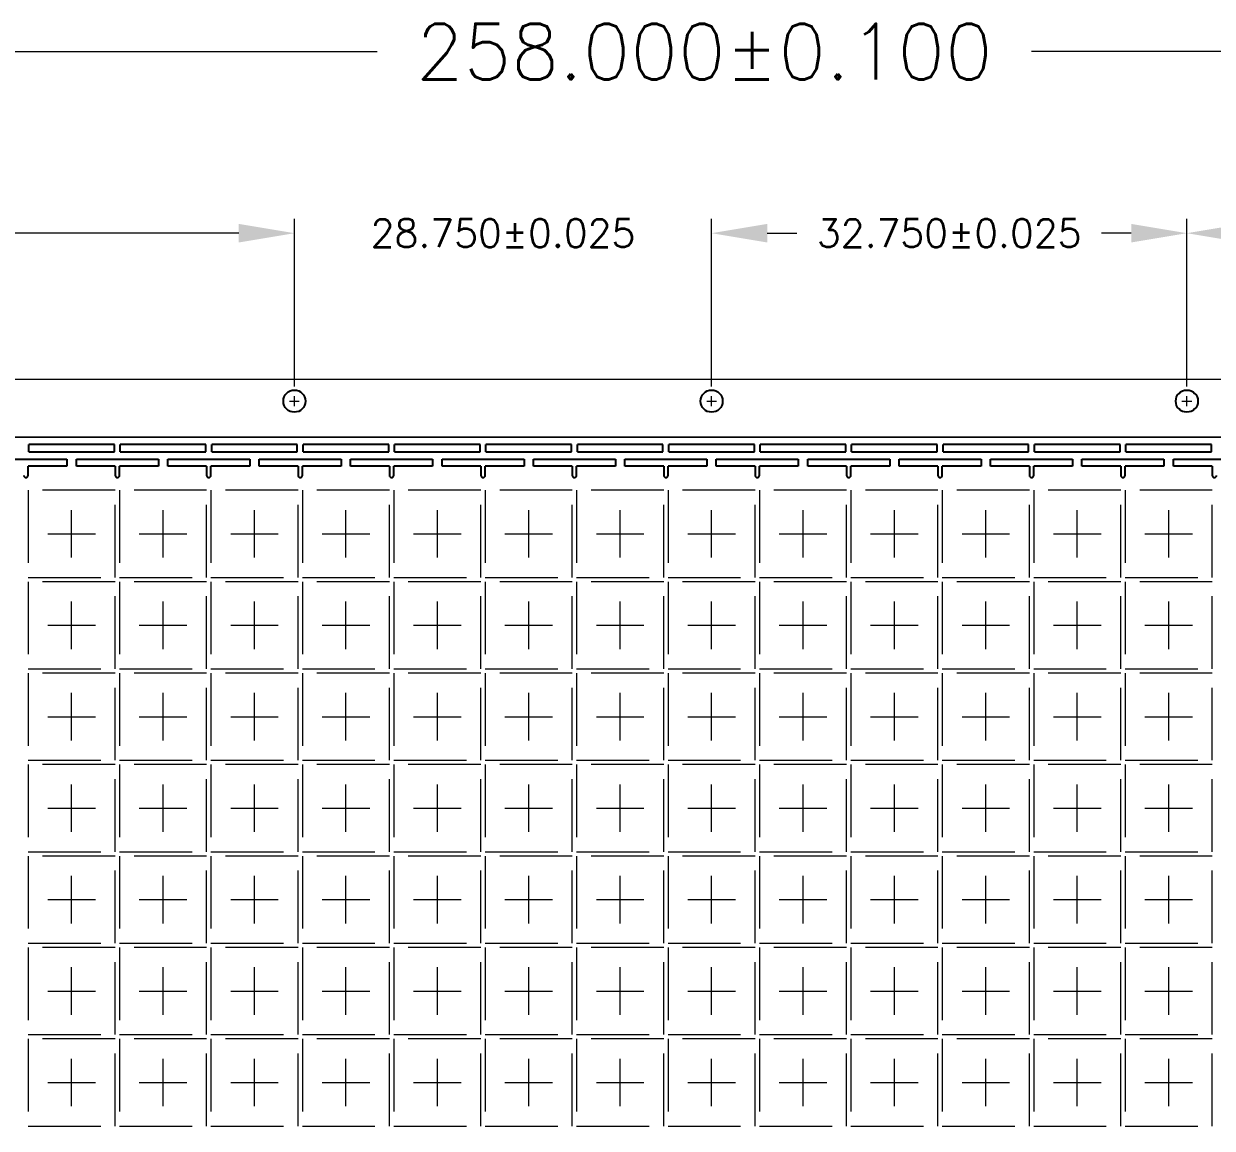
# Model space of a CAD drawing. Header units: millimetres. Extents: x 586 to 984, y 385 to 645.
# Drawn here: x 659.96 to 684.53, y 473.09 to 495.91 of the extents above; entities that cross this region are included whole.
import ezdxf

# ---------------------------------------------------------------- set-up
doc = ezdxf.new("R2010")
doc.units = ezdxf.units.MM
doc.linetypes.add('CENTER', pattern=[2, 1.25, -0.25, 0.25, -0.25])
doc.layers.add('1', color=7, linetype='Continuous')
doc.layers.add('DIM', color=4, linetype='Continuous', lineweight=18)
doc.styles.add('SIMPLEX', font='SIMPLEX')

msp = doc.modelspace()

# ---------------------------------------------------------------- linework, layer by layer
at = {"layer": '1'}
for p, q in [((661.8324, 487.2184, -0.0958), (660.0624, 487.2184, -0.0958)), ((660.0624, 487.0684, -0.0958), (660.0624, 487.2184, -0.0958)), ((660.0624, 487.0684, -0.0958), (661.8324, 487.0684, -0.0958)), ((661.8324, 487.0684, -0.0958), (661.8324, 487.2184, -0.0958)), ((663.7224, 487.2184, -0.0958), (661.9524, 487.2184, -0.0958)), ((661.9524, 487.0684, -0.0958), (661.9524, 487.2184, -0.0958)), ((661.9524, 487.0684, -0.0958), (663.7224, 487.0684, -0.0958)), ((663.7224, 487.0684, -0.0958), (663.7224, 487.2184, -0.0958)), ((665.6124, 487.2184, -0.0958), (663.8424, 487.2184, -0.0958)), ((663.8424, 487.0684, -0.0958), (663.8424, 487.2184, -0.0958)), ((663.8424, 487.0684, -0.0958), (665.6124, 487.0684, -0.0958)), ((665.6124, 487.0684, -0.0958), (665.6124, 487.2184, -0.0958)), ((667.5024, 487.2184, -0.0958), (665.7324, 487.2184, -0.0958)), ((665.7324, 487.0684, -0.0958), (665.7324, 487.2184, -0.0958)), ((665.7324, 487.0684, -0.0958), (667.5024, 487.0684, -0.0958)), ((667.5024, 487.0684, -0.0958), (667.5024, 487.2184, -0.0958)), ((669.3924, 487.2184, -0.0958), (667.6224, 487.2184, -0.0958)), ((667.6224, 487.0684, -0.0958), (667.6224, 487.2184, -0.0958)), ((667.6224, 487.0684, -0.0958), (669.3924, 487.0684, -0.0958)), ((669.3924, 487.0684, -0.0958), (669.3924, 487.2184, -0.0958)), ((671.2824, 487.2184, -0.0958), (669.5124, 487.2184, -0.0958)), ((669.5124, 487.0684, -0.0958), (669.5124, 487.2184, -0.0958)), ((669.5124, 487.0684, -0.0958), (671.2824, 487.0684, -0.0958)), ((671.2824, 487.0684, -0.0958), (671.2824, 487.2184, -0.0958)), ((673.1724, 487.2184, -0.0958), (671.4024, 487.2184, -0.0958)), ((671.4024, 487.0684, -0.0958), (671.4024, 487.2184, -0.0958)), ((671.4024, 487.0684, -0.0958), (673.1724, 487.0684, -0.0958)), ((673.1724, 487.0684, -0.0958), (673.1724, 487.2184, -0.0958)), ((675.0624, 487.2184, -0.0958), (673.2924, 487.2184, -0.0958)), ((673.2924, 487.0684, -0.0958), (673.2924, 487.2184, -0.0958)), ((673.2924, 487.0684, -0.0958), (675.0624, 487.0684, -0.0958)), ((675.0624, 487.0684, -0.0958), (675.0624, 487.2184, -0.0958)), ((676.9524, 487.2184, -0.0958), (675.1824, 487.2184, -0.0958)), ((675.1824, 487.0684, -0.0958), (675.1824, 487.2184, -0.0958)), ((675.1824, 487.0684, -0.0958), (676.9524, 487.0684, -0.0958)), ((676.9524, 487.0684, -0.0958), (676.9524, 487.2184, -0.0958)), ((678.8424, 487.2184, -0.0958), (677.0724, 487.2184, -0.0958)), ((677.0724, 487.0684, -0.0958), (677.0724, 487.2184, -0.0958)), ((677.0724, 487.0684, -0.0958), (678.8424, 487.0684, -0.0958)), ((678.8424, 487.0684, -0.0958), (678.8424, 487.2184, -0.0958)), ((680.7324, 487.2184, -0.0958), (678.9624, 487.2184, -0.0958)), ((678.9624, 487.0684, -0.0958), (678.9624, 487.2184, -0.0958)), ((678.9624, 487.0684, -0.0958), (680.7324, 487.0684, -0.0958)), ((680.7324, 487.0684, -0.0958), (680.7324, 487.2184, -0.0958)), ((682.6224, 487.2184, -0.0958), (680.8524, 487.2184, -0.0958)), ((680.8524, 487.0684, -0.0958), (680.8524, 487.2184, -0.0958)), ((680.8524, 487.0684, -0.0958), (682.6224, 487.0684, -0.0958)), ((682.6224, 487.0684, -0.0958), (682.6224, 487.2184, -0.0958)), ((684.5124, 487.2184, -0.0958), (682.7424, 487.2184, -0.0958)), ((682.7424, 487.0684, -0.0958), (682.7424, 487.2184, -0.0958)), ((682.7424, 487.0684, -0.0958), (684.5124, 487.0684, -0.0958)), ((684.5124, 487.0684, -0.0958), (684.5124, 487.2184, -0.0958))]:
    msp.add_line(p, q, dxfattribs=at)
at = {"layer": '1', "ltscale": 10}
for p, q in [((659.1549, 486.9184, -0.0958), (660.8499, 486.9184, -0.0958)), ((660.8499, 486.7684, -0.0958), (660.0474, 486.7684, -0.0958)), ((660.0474, 486.5794, -0.0958), (660.0474, 486.7684, -0.0958)), ((660.8499, 486.9184, -0.0958), (660.8499, 486.7684, -0.0958)), ((661.0449, 486.7684, -0.0958), (661.0449, 486.9184, -0.0958)), ((661.0449, 486.9184, -0.0958), (662.7399, 486.9184, -0.0958)), ((661.8474, 486.7684, -0.0958), (661.0449, 486.7684, -0.0958)), ((661.8474, 486.7684, -0.0958), (661.8474, 486.5794, -0.0958)), ((662.7399, 486.7684, -0.0958), (661.9374, 486.7684, -0.0958)), ((661.9374, 486.5794, -0.0958), (661.9374, 486.7684, -0.0958)), ((662.7399, 486.9184, -0.0958), (662.7399, 486.7684, -0.0958)), ((662.9349, 486.7684, -0.0958), (662.9349, 486.9184, -0.0958)), ((662.9349, 486.9184, -0.0958), (664.6299, 486.9184, -0.0958)), ((663.7374, 486.7684, -0.0958), (662.9349, 486.7684, -0.0958)), ((663.7374, 486.7684, -0.0958), (663.7374, 486.5794, -0.0958)), ((664.6299, 486.7684, -0.0958), (663.8274, 486.7684, -0.0958)), ((663.8274, 486.5794, -0.0958), (663.8274, 486.7684, -0.0958)), ((664.6299, 486.9184, -0.0958), (664.6299, 486.7684, -0.0958)), ((664.8249, 486.7684, -0.0958), (664.8249, 486.9184, -0.0958)), ((664.8249, 486.9184, -0.0958), (666.5199, 486.9184, -0.0958)), ((665.6274, 486.7684, -0.0958), (664.8249, 486.7684, -0.0958)), ((665.6274, 486.7684, -0.0958), (665.6274, 486.5794, -0.0958)), ((666.5199, 486.7684, -0.0958), (665.7174, 486.7684, -0.0958)), ((665.7174, 486.5794, -0.0958), (665.7174, 486.7684, -0.0958)), ((666.5199, 486.9184, -0.0958), (666.5199, 486.7684, -0.0958)), ((666.7149, 486.7684, -0.0958), (666.7149, 486.9184, -0.0958)), ((666.7149, 486.9184, -0.0958), (668.4099, 486.9184, -0.0958)), ((667.5174, 486.7684, -0.0958), (666.7149, 486.7684, -0.0958)), ((667.5174, 486.7684, -0.0958), (667.5174, 486.5794, -0.0958)), ((668.4099, 486.7684, -0.0958), (667.6074, 486.7684, -0.0958)), ((667.6074, 486.5794, -0.0958), (667.6074, 486.7684, -0.0958)), ((668.4099, 486.9184, -0.0958), (668.4099, 486.7684, -0.0958)), ((668.6049, 486.7684, -0.0958), (668.6049, 486.9184, -0.0958)), ((668.6049, 486.9184, -0.0958), (670.2999, 486.9184, -0.0958)), ((669.4074, 486.7684, -0.0958), (668.6049, 486.7684, -0.0958)), ((669.4074, 486.7684, -0.0958), (669.4074, 486.5794, -0.0958)), ((670.2999, 486.7684, -0.0958), (669.4974, 486.7684, -0.0958)), ((669.4974, 486.5794, -0.0958), (669.4974, 486.7684, -0.0958)), ((670.2999, 486.9184, -0.0958), (670.2999, 486.7684, -0.0958)), ((670.4949, 486.7684, -0.0958), (670.4949, 486.9184, -0.0958)), ((670.4949, 486.9184, -0.0958), (672.1899, 486.9184, -0.0958)), ((671.2974, 486.7684, -0.0958), (670.4949, 486.7684, -0.0958)), ((671.2974, 486.7684, -0.0958), (671.2974, 486.5794, -0.0958)), ((672.1899, 486.7684, -0.0958), (671.3874, 486.7684, -0.0958)), ((671.3874, 486.5794, -0.0958), (671.3874, 486.7684, -0.0958)), ((672.1899, 486.9184, -0.0958), (672.1899, 486.7684, -0.0958)), ((672.3849, 486.7684, -0.0958), (672.3849, 486.9184, -0.0958)), ((672.3849, 486.9184, -0.0958), (674.0799, 486.9184, -0.0958)), ((673.1874, 486.7684, -0.0958), (672.3849, 486.7684, -0.0958)), ((673.1874, 486.7684, -0.0958), (673.1874, 486.5794, -0.0958)), ((674.0799, 486.7684, -0.0958), (673.2774, 486.7684, -0.0958)), ((673.2774, 486.5794, -0.0958), (673.2774, 486.7684, -0.0958)), ((674.0799, 486.9184, -0.0958), (674.0799, 486.7684, -0.0958)), ((674.2749, 486.7684, -0.0958), (674.2749, 486.9184, -0.0958)), ((674.2749, 486.9184, -0.0958), (675.9699, 486.9184, -0.0958)), ((675.0774, 486.7684, -0.0958), (674.2749, 486.7684, -0.0958)), ((675.0774, 486.7684, -0.0958), (675.0774, 486.5794, -0.0958)), ((675.9699, 486.7684, -0.0958), (675.1674, 486.7684, -0.0958)), ((675.1674, 486.5794, -0.0958), (675.1674, 486.7684, -0.0958)), ((675.9699, 486.9184, -0.0958), (675.9699, 486.7684, -0.0958)), ((676.1649, 486.7684, -0.0958), (676.1649, 486.9184, -0.0958)), ((676.1649, 486.9184, -0.0958), (677.8599, 486.9184, -0.0958)), ((676.9674, 486.7684, -0.0958), (676.1649, 486.7684, -0.0958)), ((676.9674, 486.7684, -0.0958), (676.9674, 486.5794, -0.0958)), ((677.8599, 486.7684, -0.0958), (677.0574, 486.7684, -0.0958)), ((677.0574, 486.5794, -0.0958), (677.0574, 486.7684, -0.0958)), ((677.8599, 486.9184, -0.0958), (677.8599, 486.7684, -0.0958)), ((678.0549, 486.7684, -0.0958), (678.0549, 486.9184, -0.0958)), ((678.0549, 486.9184, -0.0958), (679.7499, 486.9184, -0.0958)), ((678.8574, 486.7684, -0.0958), (678.0549, 486.7684, -0.0958)), ((678.8574, 486.7684, -0.0958), (678.8574, 486.5794, -0.0958)), ((679.7499, 486.7684, -0.0958), (678.9474, 486.7684, -0.0958)), ((678.9474, 486.5794, -0.0958), (678.9474, 486.7684, -0.0958)), ((679.7499, 486.9184, -0.0958), (679.7499, 486.7684, -0.0958)), ((679.9449, 486.7684, -0.0958), (679.9449, 486.9184, -0.0958)), ((679.9449, 486.9184, -0.0958), (681.6399, 486.9184, -0.0958)), ((680.7474, 486.7684, -0.0958), (679.9449, 486.7684, -0.0958)), ((680.7474, 486.7684, -0.0958), (680.7474, 486.5794, -0.0958)), ((681.6399, 486.7684, -0.0958), (680.8374, 486.7684, -0.0958)), ((680.8374, 486.5794, -0.0958), (680.8374, 486.7684, -0.0958)), ((681.6399, 486.9184, -0.0958), (681.6399, 486.7684, -0.0958)), ((681.8349, 486.7684, -0.0958), (681.8349, 486.9184, -0.0958)), ((681.8349, 486.9184, -0.0958), (683.5299, 486.9184, -0.0958)), ((682.6374, 486.7684, -0.0958), (681.8349, 486.7684, -0.0958)), ((682.6374, 486.7684, -0.0958), (682.6374, 486.5794, -0.0958)), ((683.5299, 486.7684, -0.0958), (682.7274, 486.7684, -0.0958)), ((682.7274, 486.5794, -0.0958), (682.7274, 486.7684, -0.0958)), ((683.5299, 486.9184, -0.0958), (683.5299, 486.7684, -0.0958)), ((683.7249, 486.7684, -0.0958), (683.7249, 486.9184, -0.0958)), ((683.7249, 486.9184, -0.0958), (685.4199, 486.9184, -0.0958)), ((684.5274, 486.7684, -0.0958), (683.7249, 486.7684, -0.0958)), ((684.5274, 486.7684, -0.0958), (684.5274, 486.5794, -0.0958))]:
    msp.add_line(p, q, dxfattribs=at)
at = {"layer": '1', "lineweight": 0, "elevation": -0.0958}
msp.add_lwpolyline([(635.6274, 488.5684), (712.4274, 488.5684), (712.7274, 488.2684), (712.7274, 485.1184), (712.5774, 485.1184), (712.5774, 479.1184), (712.7274, 479.1184), (712.7274, 474.6184), (712.5774, 474.6184), (712.5774, 468.6184), (712.7274, 468.6184), (712.7274, 465.4684), (712.4274, 465.1684), (635.6274, 465.1684)], dxfattribs=at)
at = {"layer": '1'}
for centre in [(665.5524, 488.1148, -0.0958), (674.1774, 488.1148, -0.0958), (684.0024, 488.1148, -0.0958)]:
    msp.add_circle(centre, 0.2286, dxfattribs=at)
at = {"layer": '1', "ltscale": 10}
for centre in [(660.0024, 486.5794, -0.0958), (661.8924, 486.5794, -0.0958), (663.7824, 486.5794, -0.0958), (665.6724, 486.5794, -0.0958), (667.5624, 486.5794, -0.0958), (669.4524, 486.5794, -0.0958), (671.3424, 486.5794, -0.0958), (673.2324, 486.5794, -0.0958), (675.1224, 486.5794, -0.0958), (677.0124, 486.5794, -0.0958), (678.9024, 486.5794, -0.0958), (680.7924, 486.5794, -0.0958), (682.6824, 486.5794, -0.0958), (684.5724, 486.5794, -0.0958)]:
    msp.add_arc(centre, 0.045, 180, 0, dxfattribs=at)
at = {"layer": 'DIM'}
for p, q in [((636.4774, 495.3394, -0.0958), (667.2655, 495.3394, -0.0958)), ((711.5774, 495.3394, -0.0958), (680.7893, 495.3394, -0.0958)), ((665.5524, 488.4148, -0.0958), (665.5524, 491.8862, -0.0958)), ((665.5524, 488.4148, -0.0958), (665.5524, 491.8862, -0.0958)), ((674.1774, 488.4148, -0.0958), (674.1774, 491.8862, -0.0958)), ((674.1774, 488.4148, -0.0958), (674.1774, 491.8862, -0.0958)), ((684.0024, 488.4148, -0.0958), (684.0024, 491.8862, -0.0958)), ((684.0024, 488.4148, -0.0958), (684.0024, 491.8862, -0.0958)), ((664.4024, 491.5862, -0.0958), (659.3655, 491.5862, -0.0958)), ((664.4024, 491.5862, -0.0958), (663.2524, 491.5862, -0.0958)), ((675.3274, 491.5862, -0.0958), (675.9423, 491.5862, -0.0958)), ((675.3274, 491.5862, -0.0958), (675.9423, 491.5862, -0.0958)), ((682.8524, 491.5862, -0.0958), (682.2375, 491.5862, -0.0958)), ((665.5524, 488.0148, -0.0958), (665.5524, 488.2148, -0.0958)), ((674.1774, 488.0148, -0.0958), (674.1774, 488.2148, -0.0958)), ((684.0024, 488.0148, -0.0958), (684.0024, 488.2148, -0.0958)), ((665.4524, 488.1148, -0.0958), (665.6524, 488.1148, -0.0958)), ((674.0774, 488.1148, -0.0958), (674.2774, 488.1148, -0.0958)), ((683.9024, 488.1148, -0.0958), (684.1024, 488.1148, -0.0958)), ((636.6774, 487.3684, -0.0958), (711.6774, 487.3684, -0.0958)), ((711.6774, 487.3684, -0.0958), (636.6774, 487.3684, -0.0958))]:
    msp.add_line(p, q, dxfattribs=at)
at = {"layer": 'DIM', "color": 2, "linetype": 'CENTER', "ltscale": 1.2}
for p, q in [((661.8474, 486.2734, -0.0958), (660.0474, 486.2734, -0.0958)), ((660.0474, 486.2734, -0.0958), (660.0474, 484.4734, -0.0958)), ((661.8474, 484.4734, -0.0958), (661.8474, 486.2734, -0.0958)), ((663.7374, 486.2734, -0.0958), (661.9374, 486.2734, -0.0958)), ((661.9374, 486.2734, -0.0958), (661.9374, 484.4734, -0.0958)), ((663.7374, 484.4734, -0.0958), (663.7374, 486.2734, -0.0958)), ((665.6274, 486.2734, -0.0958), (663.8274, 486.2734, -0.0958)), ((663.8274, 486.2734, -0.0958), (663.8274, 484.4734, -0.0958)), ((665.6274, 484.4734, -0.0958), (665.6274, 486.2734, -0.0958)), ((667.5174, 486.2734, -0.0958), (665.7174, 486.2734, -0.0958)), ((665.7174, 486.2734, -0.0958), (665.7174, 484.4734, -0.0958)), ((667.5174, 484.4734, -0.0958), (667.5174, 486.2734, -0.0958)), ((669.4074, 486.2734, -0.0958), (667.6074, 486.2734, -0.0958)), ((667.6074, 486.2734, -0.0958), (667.6074, 484.4734, -0.0958)), ((669.4074, 484.4734, -0.0958), (669.4074, 486.2734, -0.0958)), ((671.2974, 486.2734, -0.0958), (669.4974, 486.2734, -0.0958)), ((669.4974, 486.2734, -0.0958), (669.4974, 484.4734, -0.0958)), ((671.2974, 484.4734, -0.0958), (671.2974, 486.2734, -0.0958)), ((673.1874, 486.2734, -0.0958), (671.3874, 486.2734, -0.0958)), ((671.3874, 486.2734, -0.0958), (671.3874, 484.4734, -0.0958)), ((673.1874, 484.4734, -0.0958), (673.1874, 486.2734, -0.0958)), ((675.0774, 486.2734, -0.0958), (673.2774, 486.2734, -0.0958)), ((673.2774, 486.2734, -0.0958), (673.2774, 484.4734, -0.0958)), ((675.0774, 484.4734, -0.0958), (675.0774, 486.2734, -0.0958)), ((676.9674, 486.2734, -0.0958), (675.1674, 486.2734, -0.0958)), ((675.1674, 486.2734, -0.0958), (675.1674, 484.4734, -0.0958)), ((676.9674, 484.4734, -0.0958), (676.9674, 486.2734, -0.0958)), ((678.8574, 486.2734, -0.0958), (677.0574, 486.2734, -0.0958)), ((677.0574, 486.2734, -0.0958), (677.0574, 484.4734, -0.0958)), ((678.8574, 484.4734, -0.0958), (678.8574, 486.2734, -0.0958)), ((680.7474, 486.2734, -0.0958), (678.9474, 486.2734, -0.0958)), ((678.9474, 486.2734, -0.0958), (678.9474, 484.4734, -0.0958)), ((680.7474, 484.4734, -0.0958), (680.7474, 486.2734, -0.0958)), ((682.6374, 486.2734, -0.0958), (680.8374, 486.2734, -0.0958)), ((680.8374, 486.2734, -0.0958), (680.8374, 484.4734, -0.0958)), ((682.6374, 484.4734, -0.0958), (682.6374, 486.2734, -0.0958)), ((684.5274, 486.2734, -0.0958), (682.7274, 486.2734, -0.0958)), ((682.7274, 486.2734, -0.0958), (682.7274, 484.4734, -0.0958)), ((684.5274, 484.4734, -0.0958), (684.5274, 486.2734, -0.0958)), ((660.0474, 484.4734, -0.0958), (661.8474, 484.4734, -0.0958)), ((661.8474, 484.3834, -0.0958), (660.0474, 484.3834, -0.0958)), ((660.0474, 484.3834, -0.0958), (660.0474, 482.5834, -0.0958)), ((661.8474, 482.5834, -0.0958), (661.8474, 484.3834, -0.0958)), ((661.9374, 484.4734, -0.0958), (663.7374, 484.4734, -0.0958)), ((663.7374, 484.3834, -0.0958), (661.9374, 484.3834, -0.0958)), ((661.9374, 484.3834, -0.0958), (661.9374, 482.5834, -0.0958)), ((663.7374, 482.5834, -0.0958), (663.7374, 484.3834, -0.0958)), ((663.8274, 484.4734, -0.0958), (665.6274, 484.4734, -0.0958)), ((665.6274, 484.3834, -0.0958), (663.8274, 484.3834, -0.0958)), ((663.8274, 484.3834, -0.0958), (663.8274, 482.5834, -0.0958)), ((665.6274, 482.5834, -0.0958), (665.6274, 484.3834, -0.0958)), ((665.7174, 484.4734, -0.0958), (667.5174, 484.4734, -0.0958)), ((667.5174, 484.3834, -0.0958), (665.7174, 484.3834, -0.0958)), ((665.7174, 484.3834, -0.0958), (665.7174, 482.5834, -0.0958)), ((667.5174, 482.5834, -0.0958), (667.5174, 484.3834, -0.0958)), ((667.6074, 484.4734, -0.0958), (669.4074, 484.4734, -0.0958)), ((669.4074, 484.3834, -0.0958), (667.6074, 484.3834, -0.0958)), ((667.6074, 484.3834, -0.0958), (667.6074, 482.5834, -0.0958)), ((669.4074, 482.5834, -0.0958), (669.4074, 484.3834, -0.0958)), ((669.4974, 484.4734, -0.0958), (671.2974, 484.4734, -0.0958)), ((671.2974, 484.3834, -0.0958), (669.4974, 484.3834, -0.0958)), ((669.4974, 484.3834, -0.0958), (669.4974, 482.5834, -0.0958)), ((671.2974, 482.5834, -0.0958), (671.2974, 484.3834, -0.0958)), ((671.3874, 484.4734, -0.0958), (673.1874, 484.4734, -0.0958)), ((673.1874, 484.3834, -0.0958), (671.3874, 484.3834, -0.0958)), ((671.3874, 484.3834, -0.0958), (671.3874, 482.5834, -0.0958)), ((673.1874, 482.5834, -0.0958), (673.1874, 484.3834, -0.0958)), ((673.2774, 484.4734, -0.0958), (675.0774, 484.4734, -0.0958)), ((675.0774, 484.3834, -0.0958), (673.2774, 484.3834, -0.0958)), ((673.2774, 484.3834, -0.0958), (673.2774, 482.5834, -0.0958)), ((675.0774, 482.5834, -0.0958), (675.0774, 484.3834, -0.0958)), ((675.1674, 484.4734, -0.0958), (676.9674, 484.4734, -0.0958)), ((676.9674, 484.3834, -0.0958), (675.1674, 484.3834, -0.0958)), ((675.1674, 484.3834, -0.0958), (675.1674, 482.5834, -0.0958)), ((676.9674, 482.5834, -0.0958), (676.9674, 484.3834, -0.0958)), ((677.0574, 484.4734, -0.0958), (678.8574, 484.4734, -0.0958)), ((678.8574, 484.3834, -0.0958), (677.0574, 484.3834, -0.0958)), ((677.0574, 484.3834, -0.0958), (677.0574, 482.5834, -0.0958)), ((678.8574, 482.5834, -0.0958), (678.8574, 484.3834, -0.0958)), ((678.9474, 484.4734, -0.0958), (680.7474, 484.4734, -0.0958)), ((680.7474, 484.3834, -0.0958), (678.9474, 484.3834, -0.0958)), ((678.9474, 484.3834, -0.0958), (678.9474, 482.5834, -0.0958)), ((680.7474, 482.5834, -0.0958), (680.7474, 484.3834, -0.0958)), ((680.8374, 484.4734, -0.0958), (682.6374, 484.4734, -0.0958)), ((682.6374, 484.3834, -0.0958), (680.8374, 484.3834, -0.0958)), ((680.8374, 484.3834, -0.0958), (680.8374, 482.5834, -0.0958)), ((682.6374, 482.5834, -0.0958), (682.6374, 484.3834, -0.0958)), ((682.7274, 484.4734, -0.0958), (684.5274, 484.4734, -0.0958)), ((684.5274, 484.3834, -0.0958), (682.7274, 484.3834, -0.0958)), ((682.7274, 484.3834, -0.0958), (682.7274, 482.5834, -0.0958)), ((684.5274, 482.5834, -0.0958), (684.5274, 484.3834, -0.0958)), ((660.0474, 482.5834, -0.0958), (661.8474, 482.5834, -0.0958)), ((661.9374, 482.5834, -0.0958), (663.7374, 482.5834, -0.0958)), ((663.8274, 482.5834, -0.0958), (665.6274, 482.5834, -0.0958)), ((665.7174, 482.5834, -0.0958), (667.5174, 482.5834, -0.0958)), ((667.6074, 482.5834, -0.0958), (669.4074, 482.5834, -0.0958)), ((669.4974, 482.5834, -0.0958), (671.2974, 482.5834, -0.0958)), ((671.3874, 482.5834, -0.0958), (673.1874, 482.5834, -0.0958)), ((673.2774, 482.5834, -0.0958), (675.0774, 482.5834, -0.0958)), ((675.1674, 482.5834, -0.0958), (676.9674, 482.5834, -0.0958)), ((677.0574, 482.5834, -0.0958), (678.8574, 482.5834, -0.0958)), ((678.9474, 482.5834, -0.0958), (680.7474, 482.5834, -0.0958)), ((680.8374, 482.5834, -0.0958), (682.6374, 482.5834, -0.0958)), ((682.7274, 482.5834, -0.0958), (684.5274, 482.5834, -0.0958)), ((661.8474, 482.4934, -0.0958), (660.0474, 482.4934, -0.0958)), ((660.0474, 482.4934, -0.0958), (660.0474, 480.6934, -0.0958)), ((661.8474, 480.6934, -0.0958), (661.8474, 482.4934, -0.0958)), ((663.7374, 482.4934, -0.0958), (661.9374, 482.4934, -0.0958)), ((661.9374, 482.4934, -0.0958), (661.9374, 480.6934, -0.0958)), ((663.7374, 480.6934, -0.0958), (663.7374, 482.4934, -0.0958)), ((665.6274, 482.4934, -0.0958), (663.8274, 482.4934, -0.0958)), ((663.8274, 482.4934, -0.0958), (663.8274, 480.6934, -0.0958)), ((665.6274, 480.6934, -0.0958), (665.6274, 482.4934, -0.0958)), ((667.5174, 482.4934, -0.0958), (665.7174, 482.4934, -0.0958)), ((665.7174, 482.4934, -0.0958), (665.7174, 480.6934, -0.0958)), ((667.5174, 480.6934, -0.0958), (667.5174, 482.4934, -0.0958)), ((669.4074, 482.4934, -0.0958), (667.6074, 482.4934, -0.0958)), ((667.6074, 482.4934, -0.0958), (667.6074, 480.6934, -0.0958)), ((669.4074, 480.6934, -0.0958), (669.4074, 482.4934, -0.0958)), ((671.2974, 482.4934, -0.0958), (669.4974, 482.4934, -0.0958)), ((669.4974, 482.4934, -0.0958), (669.4974, 480.6934, -0.0958)), ((671.2974, 480.6934, -0.0958), (671.2974, 482.4934, -0.0958)), ((673.1874, 482.4934, -0.0958), (671.3874, 482.4934, -0.0958)), ((671.3874, 482.4934, -0.0958), (671.3874, 480.6934, -0.0958)), ((673.1874, 480.6934, -0.0958), (673.1874, 482.4934, -0.0958)), ((675.0774, 482.4934, -0.0958), (673.2774, 482.4934, -0.0958)), ((673.2774, 482.4934, -0.0958), (673.2774, 480.6934, -0.0958)), ((675.0774, 480.6934, -0.0958), (675.0774, 482.4934, -0.0958)), ((676.9674, 482.4934, -0.0958), (675.1674, 482.4934, -0.0958)), ((675.1674, 482.4934, -0.0958), (675.1674, 480.6934, -0.0958)), ((676.9674, 480.6934, -0.0958), (676.9674, 482.4934, -0.0958)), ((678.8574, 482.4934, -0.0958), (677.0574, 482.4934, -0.0958)), ((677.0574, 482.4934, -0.0958), (677.0574, 480.6934, -0.0958)), ((678.8574, 480.6934, -0.0958), (678.8574, 482.4934, -0.0958)), ((680.7474, 482.4934, -0.0958), (678.9474, 482.4934, -0.0958)), ((678.9474, 482.4934, -0.0958), (678.9474, 480.6934, -0.0958)), ((680.7474, 480.6934, -0.0958), (680.7474, 482.4934, -0.0958)), ((682.6374, 482.4934, -0.0958), (680.8374, 482.4934, -0.0958)), ((680.8374, 482.4934, -0.0958), (680.8374, 480.6934, -0.0958)), ((682.6374, 480.6934, -0.0958), (682.6374, 482.4934, -0.0958)), ((684.5274, 482.4934, -0.0958), (682.7274, 482.4934, -0.0958)), ((682.7274, 482.4934, -0.0958), (682.7274, 480.6934, -0.0958)), ((684.5274, 480.6934, -0.0958), (684.5274, 482.4934, -0.0958)), ((660.0474, 480.6934, -0.0958), (661.8474, 480.6934, -0.0958)), ((661.8474, 480.6034, -0.0958), (660.0474, 480.6034, -0.0958)), ((660.0474, 480.6034, -0.0958), (660.0474, 478.8034, -0.0958)), ((661.8474, 478.8034, -0.0958), (661.8474, 480.6034, -0.0958)), ((661.9374, 480.6934, -0.0958), (663.7374, 480.6934, -0.0958)), ((663.7374, 480.6034, -0.0958), (661.9374, 480.6034, -0.0958)), ((661.9374, 480.6034, -0.0958), (661.9374, 478.8034, -0.0958)), ((663.7374, 478.8034, -0.0958), (663.7374, 480.6034, -0.0958)), ((663.8274, 480.6934, -0.0958), (665.6274, 480.6934, -0.0958)), ((665.6274, 480.6034, -0.0958), (663.8274, 480.6034, -0.0958)), ((663.8274, 480.6034, -0.0958), (663.8274, 478.8034, -0.0958)), ((665.6274, 478.8034, -0.0958), (665.6274, 480.6034, -0.0958)), ((665.7174, 480.6934, -0.0958), (667.5174, 480.6934, -0.0958)), ((667.5174, 480.6034, -0.0958), (665.7174, 480.6034, -0.0958)), ((665.7174, 480.6034, -0.0958), (665.7174, 478.8034, -0.0958)), ((667.5174, 478.8034, -0.0958), (667.5174, 480.6034, -0.0958)), ((667.6074, 480.6934, -0.0958), (669.4074, 480.6934, -0.0958)), ((669.4074, 480.6034, -0.0958), (667.6074, 480.6034, -0.0958)), ((667.6074, 480.6034, -0.0958), (667.6074, 478.8034, -0.0958)), ((669.4074, 478.8034, -0.0958), (669.4074, 480.6034, -0.0958)), ((669.4974, 480.6934, -0.0958), (671.2974, 480.6934, -0.0958)), ((671.2974, 480.6034, -0.0958), (669.4974, 480.6034, -0.0958)), ((669.4974, 480.6034, -0.0958), (669.4974, 478.8034, -0.0958)), ((671.2974, 478.8034, -0.0958), (671.2974, 480.6034, -0.0958)), ((671.3874, 480.6934, -0.0958), (673.1874, 480.6934, -0.0958)), ((673.1874, 480.6034, -0.0958), (671.3874, 480.6034, -0.0958)), ((671.3874, 480.6034, -0.0958), (671.3874, 478.8034, -0.0958)), ((673.1874, 478.8034, -0.0958), (673.1874, 480.6034, -0.0958)), ((673.2774, 480.6934, -0.0958), (675.0774, 480.6934, -0.0958)), ((675.0774, 480.6034, -0.0958), (673.2774, 480.6034, -0.0958)), ((673.2774, 480.6034, -0.0958), (673.2774, 478.8034, -0.0958)), ((675.0774, 478.8034, -0.0958), (675.0774, 480.6034, -0.0958)), ((675.1674, 480.6934, -0.0958), (676.9674, 480.6934, -0.0958)), ((676.9674, 480.6034, -0.0958), (675.1674, 480.6034, -0.0958)), ((675.1674, 480.6034, -0.0958), (675.1674, 478.8034, -0.0958)), ((676.9674, 478.8034, -0.0958), (676.9674, 480.6034, -0.0958)), ((677.0574, 480.6934, -0.0958), (678.8574, 480.6934, -0.0958)), ((678.8574, 480.6034, -0.0958), (677.0574, 480.6034, -0.0958)), ((677.0574, 480.6034, -0.0958), (677.0574, 478.8034, -0.0958)), ((678.8574, 478.8034, -0.0958), (678.8574, 480.6034, -0.0958)), ((678.9474, 480.6934, -0.0958), (680.7474, 480.6934, -0.0958)), ((680.7474, 480.6034, -0.0958), (678.9474, 480.6034, -0.0958)), ((678.9474, 480.6034, -0.0958), (678.9474, 478.8034, -0.0958)), ((680.7474, 478.8034, -0.0958), (680.7474, 480.6034, -0.0958)), ((680.8374, 480.6934, -0.0958), (682.6374, 480.6934, -0.0958)), ((682.6374, 480.6034, -0.0958), (680.8374, 480.6034, -0.0958)), ((680.8374, 480.6034, -0.0958), (680.8374, 478.8034, -0.0958)), ((682.6374, 478.8034, -0.0958), (682.6374, 480.6034, -0.0958)), ((682.7274, 480.6934, -0.0958), (684.5274, 480.6934, -0.0958)), ((684.5274, 480.6034, -0.0958), (682.7274, 480.6034, -0.0958)), ((682.7274, 480.6034, -0.0958), (682.7274, 478.8034, -0.0958)), ((684.5274, 478.8034, -0.0958), (684.5274, 480.6034, -0.0958)), ((660.0474, 478.8034, -0.0958), (661.8474, 478.8034, -0.0958)), ((661.8474, 478.7134, -0.0958), (660.0474, 478.7134, -0.0958)), ((660.0474, 478.7134, -0.0958), (660.0474, 476.9134, -0.0958)), ((661.8474, 476.9134, -0.0958), (661.8474, 478.7134, -0.0958)), ((661.9374, 478.8034, -0.0958), (663.7374, 478.8034, -0.0958)), ((663.7374, 478.7134, -0.0958), (661.9374, 478.7134, -0.0958)), ((661.9374, 478.7134, -0.0958), (661.9374, 476.9134, -0.0958)), ((663.7374, 476.9134, -0.0958), (663.7374, 478.7134, -0.0958)), ((663.8274, 478.8034, -0.0958), (665.6274, 478.8034, -0.0958)), ((665.6274, 478.7134, -0.0958), (663.8274, 478.7134, -0.0958)), ((663.8274, 478.7134, -0.0958), (663.8274, 476.9134, -0.0958)), ((665.6274, 476.9134, -0.0958), (665.6274, 478.7134, -0.0958)), ((665.7174, 478.8034, -0.0958), (667.5174, 478.8034, -0.0958)), ((667.5174, 478.7134, -0.0958), (665.7174, 478.7134, -0.0958)), ((665.7174, 478.7134, -0.0958), (665.7174, 476.9134, -0.0958)), ((667.5174, 476.9134, -0.0958), (667.5174, 478.7134, -0.0958)), ((667.6074, 478.8034, -0.0958), (669.4074, 478.8034, -0.0958)), ((669.4074, 478.7134, -0.0958), (667.6074, 478.7134, -0.0958)), ((667.6074, 478.7134, -0.0958), (667.6074, 476.9134, -0.0958)), ((669.4074, 476.9134, -0.0958), (669.4074, 478.7134, -0.0958)), ((669.4974, 478.8034, -0.0958), (671.2974, 478.8034, -0.0958)), ((671.2974, 478.7134, -0.0958), (669.4974, 478.7134, -0.0958)), ((669.4974, 478.7134, -0.0958), (669.4974, 476.9134, -0.0958)), ((671.2974, 476.9134, -0.0958), (671.2974, 478.7134, -0.0958)), ((671.3874, 478.8034, -0.0958), (673.1874, 478.8034, -0.0958)), ((673.1874, 478.7134, -0.0958), (671.3874, 478.7134, -0.0958)), ((671.3874, 478.7134, -0.0958), (671.3874, 476.9134, -0.0958)), ((673.1874, 476.9134, -0.0958), (673.1874, 478.7134, -0.0958)), ((673.2774, 478.8034, -0.0958), (675.0774, 478.8034, -0.0958)), ((675.0774, 478.7134, -0.0958), (673.2774, 478.7134, -0.0958)), ((673.2774, 478.7134, -0.0958), (673.2774, 476.9134, -0.0958)), ((675.0774, 476.9134, -0.0958), (675.0774, 478.7134, -0.0958)), ((675.1674, 478.8034, -0.0958), (676.9674, 478.8034, -0.0958)), ((676.9674, 478.7134, -0.0958), (675.1674, 478.7134, -0.0958)), ((675.1674, 478.7134, -0.0958), (675.1674, 476.9134, -0.0958)), ((676.9674, 476.9134, -0.0958), (676.9674, 478.7134, -0.0958)), ((677.0574, 478.8034, -0.0958), (678.8574, 478.8034, -0.0958)), ((678.8574, 478.7134, -0.0958), (677.0574, 478.7134, -0.0958)), ((677.0574, 478.7134, -0.0958), (677.0574, 476.9134, -0.0958)), ((678.8574, 476.9134, -0.0958), (678.8574, 478.7134, -0.0958)), ((678.9474, 478.8034, -0.0958), (680.7474, 478.8034, -0.0958)), ((680.7474, 478.7134, -0.0958), (678.9474, 478.7134, -0.0958)), ((678.9474, 478.7134, -0.0958), (678.9474, 476.9134, -0.0958)), ((680.7474, 476.9134, -0.0958), (680.7474, 478.7134, -0.0958)), ((680.8374, 478.8034, -0.0958), (682.6374, 478.8034, -0.0958)), ((682.6374, 478.7134, -0.0958), (680.8374, 478.7134, -0.0958)), ((680.8374, 478.7134, -0.0958), (680.8374, 476.9134, -0.0958)), ((682.6374, 476.9134, -0.0958), (682.6374, 478.7134, -0.0958)), ((682.7274, 478.8034, -0.0958), (684.5274, 478.8034, -0.0958)), ((684.5274, 478.7134, -0.0958), (682.7274, 478.7134, -0.0958)), ((682.7274, 478.7134, -0.0958), (682.7274, 476.9134, -0.0958)), ((684.5274, 476.9134, -0.0958), (684.5274, 478.7134, -0.0958)), ((660.0474, 476.9134, -0.0958), (661.8474, 476.9134, -0.0958)), ((661.9374, 476.9134, -0.0958), (663.7374, 476.9134, -0.0958)), ((663.8274, 476.9134, -0.0958), (665.6274, 476.9134, -0.0958)), ((665.7174, 476.9134, -0.0958), (667.5174, 476.9134, -0.0958)), ((667.6074, 476.9134, -0.0958), (669.4074, 476.9134, -0.0958)), ((669.4974, 476.9134, -0.0958), (671.2974, 476.9134, -0.0958)), ((671.3874, 476.9134, -0.0958), (673.1874, 476.9134, -0.0958)), ((673.2774, 476.9134, -0.0958), (675.0774, 476.9134, -0.0958)), ((675.1674, 476.9134, -0.0958), (676.9674, 476.9134, -0.0958)), ((677.0574, 476.9134, -0.0958), (678.8574, 476.9134, -0.0958)), ((678.9474, 476.9134, -0.0958), (680.7474, 476.9134, -0.0958)), ((680.8374, 476.9134, -0.0958), (682.6374, 476.9134, -0.0958)), ((682.7274, 476.9134, -0.0958), (684.5274, 476.9134, -0.0958)), ((661.8474, 476.8234, -0.0958), (660.0474, 476.8234, -0.0958)), ((660.0474, 476.8234, -0.0958), (660.0474, 475.0234, -0.0958)), ((661.8474, 475.0234, -0.0958), (661.8474, 476.8234, -0.0958)), ((663.7374, 476.8234, -0.0958), (661.9374, 476.8234, -0.0958)), ((661.9374, 476.8234, -0.0958), (661.9374, 475.0234, -0.0958)), ((663.7374, 475.0234, -0.0958), (663.7374, 476.8234, -0.0958)), ((665.6274, 476.8234, -0.0958), (663.8274, 476.8234, -0.0958)), ((663.8274, 476.8234, -0.0958), (663.8274, 475.0234, -0.0958)), ((665.6274, 475.0234, -0.0958), (665.6274, 476.8234, -0.0958)), ((667.5174, 476.8234, -0.0958), (665.7174, 476.8234, -0.0958)), ((665.7174, 476.8234, -0.0958), (665.7174, 475.0234, -0.0958)), ((667.5174, 475.0234, -0.0958), (667.5174, 476.8234, -0.0958)), ((669.4074, 476.8234, -0.0958), (667.6074, 476.8234, -0.0958)), ((667.6074, 476.8234, -0.0958), (667.6074, 475.0234, -0.0958)), ((669.4074, 475.0234, -0.0958), (669.4074, 476.8234, -0.0958)), ((671.2974, 476.8234, -0.0958), (669.4974, 476.8234, -0.0958)), ((669.4974, 476.8234, -0.0958), (669.4974, 475.0234, -0.0958)), ((671.2974, 475.0234, -0.0958), (671.2974, 476.8234, -0.0958)), ((673.1874, 476.8234, -0.0958), (671.3874, 476.8234, -0.0958)), ((671.3874, 476.8234, -0.0958), (671.3874, 475.0234, -0.0958)), ((673.1874, 475.0234, -0.0958), (673.1874, 476.8234, -0.0958)), ((675.0774, 476.8234, -0.0958), (673.2774, 476.8234, -0.0958)), ((673.2774, 476.8234, -0.0958), (673.2774, 475.0234, -0.0958)), ((675.0774, 475.0234, -0.0958), (675.0774, 476.8234, -0.0958)), ((676.9674, 476.8234, -0.0958), (675.1674, 476.8234, -0.0958)), ((675.1674, 476.8234, -0.0958), (675.1674, 475.0234, -0.0958)), ((676.9674, 475.0234, -0.0958), (676.9674, 476.8234, -0.0958)), ((678.8574, 476.8234, -0.0958), (677.0574, 476.8234, -0.0958)), ((677.0574, 476.8234, -0.0958), (677.0574, 475.0234, -0.0958)), ((678.8574, 475.0234, -0.0958), (678.8574, 476.8234, -0.0958)), ((680.7474, 476.8234, -0.0958), (678.9474, 476.8234, -0.0958)), ((678.9474, 476.8234, -0.0958), (678.9474, 475.0234, -0.0958)), ((680.7474, 475.0234, -0.0958), (680.7474, 476.8234, -0.0958)), ((682.6374, 476.8234, -0.0958), (680.8374, 476.8234, -0.0958)), ((680.8374, 476.8234, -0.0958), (680.8374, 475.0234, -0.0958)), ((682.6374, 475.0234, -0.0958), (682.6374, 476.8234, -0.0958)), ((684.5274, 476.8234, -0.0958), (682.7274, 476.8234, -0.0958)), ((682.7274, 476.8234, -0.0958), (682.7274, 475.0234, -0.0958)), ((684.5274, 475.0234, -0.0958), (684.5274, 476.8234, -0.0958)), ((660.0474, 475.0234, -0.0958), (661.8474, 475.0234, -0.0958)), ((661.9374, 475.0234, -0.0958), (663.7374, 475.0234, -0.0958)), ((663.8274, 475.0234, -0.0958), (665.6274, 475.0234, -0.0958)), ((665.7174, 475.0234, -0.0958), (667.5174, 475.0234, -0.0958)), ((667.6074, 475.0234, -0.0958), (669.4074, 475.0234, -0.0958)), ((669.4974, 475.0234, -0.0958), (671.2974, 475.0234, -0.0958)), ((671.3874, 475.0234, -0.0958), (673.1874, 475.0234, -0.0958)), ((673.2774, 475.0234, -0.0958), (675.0774, 475.0234, -0.0958)), ((675.1674, 475.0234, -0.0958), (676.9674, 475.0234, -0.0958)), ((677.0574, 475.0234, -0.0958), (678.8574, 475.0234, -0.0958)), ((678.9474, 475.0234, -0.0958), (680.7474, 475.0234, -0.0958)), ((680.8374, 475.0234, -0.0958), (682.6374, 475.0234, -0.0958)), ((682.7274, 475.0234, -0.0958), (684.5274, 475.0234, -0.0958)), ((661.8474, 474.9334, -0.0958), (660.0474, 474.9334, -0.0958)), ((660.0474, 474.9334, -0.0958), (660.0474, 473.1334, -0.0958)), ((661.8474, 473.1334, -0.0958), (661.8474, 474.9334, -0.0958)), ((663.7374, 474.9334, -0.0958), (661.9374, 474.9334, -0.0958)), ((661.9374, 474.9334, -0.0958), (661.9374, 473.1334, -0.0958)), ((663.7374, 473.1334, -0.0958), (663.7374, 474.9334, -0.0958)), ((665.6274, 474.9334, -0.0958), (663.8274, 474.9334, -0.0958)), ((663.8274, 474.9334, -0.0958), (663.8274, 473.1334, -0.0958)), ((665.6274, 473.1334, -0.0958), (665.6274, 474.9334, -0.0958)), ((667.5174, 474.9334, -0.0958), (665.7174, 474.9334, -0.0958)), ((665.7174, 474.9334, -0.0958), (665.7174, 473.1334, -0.0958)), ((667.5174, 473.1334, -0.0958), (667.5174, 474.9334, -0.0958)), ((669.4074, 474.9334, -0.0958), (667.6074, 474.9334, -0.0958)), ((667.6074, 474.9334, -0.0958), (667.6074, 473.1334, -0.0958)), ((669.4074, 473.1334, -0.0958), (669.4074, 474.9334, -0.0958)), ((671.2974, 474.9334, -0.0958), (669.4974, 474.9334, -0.0958)), ((669.4974, 474.9334, -0.0958), (669.4974, 473.1334, -0.0958)), ((671.2974, 473.1334, -0.0958), (671.2974, 474.9334, -0.0958)), ((673.1874, 474.9334, -0.0958), (671.3874, 474.9334, -0.0958)), ((671.3874, 474.9334, -0.0958), (671.3874, 473.1334, -0.0958)), ((673.1874, 473.1334, -0.0958), (673.1874, 474.9334, -0.0958)), ((675.0774, 474.9334, -0.0958), (673.2774, 474.9334, -0.0958)), ((673.2774, 474.9334, -0.0958), (673.2774, 473.1334, -0.0958)), ((675.0774, 473.1334, -0.0958), (675.0774, 474.9334, -0.0958)), ((676.9674, 474.9334, -0.0958), (675.1674, 474.9334, -0.0958)), ((675.1674, 474.9334, -0.0958), (675.1674, 473.1334, -0.0958)), ((676.9674, 473.1334, -0.0958), (676.9674, 474.9334, -0.0958)), ((678.8574, 474.9334, -0.0958), (677.0574, 474.9334, -0.0958)), ((677.0574, 474.9334, -0.0958), (677.0574, 473.1334, -0.0958)), ((678.8574, 473.1334, -0.0958), (678.8574, 474.9334, -0.0958)), ((680.7474, 474.9334, -0.0958), (678.9474, 474.9334, -0.0958)), ((678.9474, 474.9334, -0.0958), (678.9474, 473.1334, -0.0958)), ((680.7474, 473.1334, -0.0958), (680.7474, 474.9334, -0.0958)), ((682.6374, 474.9334, -0.0958), (680.8374, 474.9334, -0.0958)), ((680.8374, 474.9334, -0.0958), (680.8374, 473.1334, -0.0958)), ((682.6374, 473.1334, -0.0958), (682.6374, 474.9334, -0.0958)), ((684.5274, 474.9334, -0.0958), (682.7274, 474.9334, -0.0958)), ((682.7274, 474.9334, -0.0958), (682.7274, 473.1334, -0.0958)), ((684.5274, 473.1334, -0.0958), (684.5274, 474.9334, -0.0958)), ((660.0474, 473.1334, -0.0958), (661.8474, 473.1334, -0.0958)), ((661.9374, 473.1334, -0.0958), (663.7374, 473.1334, -0.0958)), ((663.8274, 473.1334, -0.0958), (665.6274, 473.1334, -0.0958)), ((665.7174, 473.1334, -0.0958), (667.5174, 473.1334, -0.0958)), ((667.6074, 473.1334, -0.0958), (669.4074, 473.1334, -0.0958)), ((669.4974, 473.1334, -0.0958), (671.2974, 473.1334, -0.0958)), ((671.3874, 473.1334, -0.0958), (673.1874, 473.1334, -0.0958)), ((673.2774, 473.1334, -0.0958), (675.0774, 473.1334, -0.0958)), ((675.1674, 473.1334, -0.0958), (676.9674, 473.1334, -0.0958)), ((677.0574, 473.1334, -0.0958), (678.8574, 473.1334, -0.0958)), ((678.9474, 473.1334, -0.0958), (680.7474, 473.1334, -0.0958)), ((680.8374, 473.1334, -0.0958), (682.6374, 473.1334, -0.0958)), ((682.7274, 473.1334, -0.0958), (684.5274, 473.1334, -0.0958))]:
    msp.add_line(p, q, dxfattribs=at)
at = {"layer": 'DIM', "linetype": 'CENTER', "ltscale": 1.6}
for p, q in [((660.9474, 484.8814, -0.0958), (660.9474, 485.8653, -0.0958)), ((662.8374, 484.8814, -0.0958), (662.8374, 485.8653, -0.0958)), ((664.7274, 484.8814, -0.0958), (664.7274, 485.8653, -0.0958)), ((666.6174, 484.8814, -0.0958), (666.6174, 485.8653, -0.0958)), ((668.5074, 484.8814, -0.0958), (668.5074, 485.8653, -0.0958)), ((670.3974, 484.8814, -0.0958), (670.3974, 485.8653, -0.0958)), ((672.2874, 484.8814, -0.0958), (672.2874, 485.8653, -0.0958)), ((674.1774, 484.8814, -0.0958), (674.1774, 485.8653, -0.0958)), ((676.0674, 484.8814, -0.0958), (676.0674, 485.8653, -0.0958)), ((677.9574, 484.8814, -0.0958), (677.9574, 485.8653, -0.0958)), ((679.8474, 484.8814, -0.0958), (679.8474, 485.8653, -0.0958)), ((681.7374, 484.8814, -0.0958), (681.7374, 485.8653, -0.0958)), ((683.6274, 484.8814, -0.0958), (683.6274, 485.8653, -0.0958)), ((660.4554, 485.3734, -0.0958), (661.4394, 485.3734, -0.0958)), ((662.3454, 485.3734, -0.0958), (663.3294, 485.3734, -0.0958)), ((664.2354, 485.3734, -0.0958), (665.2194, 485.3734, -0.0958)), ((666.1254, 485.3734, -0.0958), (667.1094, 485.3734, -0.0958)), ((668.0154, 485.3734, -0.0958), (668.9994, 485.3734, -0.0958)), ((669.9054, 485.3734, -0.0958), (670.8894, 485.3734, -0.0958)), ((671.7954, 485.3734, -0.0958), (672.7794, 485.3734, -0.0958)), ((673.6854, 485.3734, -0.0958), (674.6694, 485.3734, -0.0958)), ((675.5754, 485.3734, -0.0958), (676.5594, 485.3734, -0.0958)), ((677.4654, 485.3734, -0.0958), (678.4494, 485.3734, -0.0958)), ((679.3554, 485.3734, -0.0958), (680.3394, 485.3734, -0.0958)), ((681.2454, 485.3734, -0.0958), (682.2294, 485.3734, -0.0958)), ((683.1354, 485.3734, -0.0958), (684.1194, 485.3734, -0.0958)), ((660.9474, 482.9914, -0.0958), (660.9474, 483.9753, -0.0958)), ((662.8374, 482.9914, -0.0958), (662.8374, 483.9753, -0.0958)), ((664.7274, 482.9914, -0.0958), (664.7274, 483.9753, -0.0958)), ((666.6174, 482.9914, -0.0958), (666.6174, 483.9753, -0.0958)), ((668.5074, 482.9914, -0.0958), (668.5074, 483.9753, -0.0958)), ((670.3974, 482.9914, -0.0958), (670.3974, 483.9753, -0.0958)), ((672.2874, 482.9914, -0.0958), (672.2874, 483.9753, -0.0958)), ((674.1774, 482.9914, -0.0958), (674.1774, 483.9753, -0.0958)), ((676.0674, 482.9914, -0.0958), (676.0674, 483.9753, -0.0958)), ((677.9574, 482.9914, -0.0958), (677.9574, 483.9753, -0.0958)), ((679.8474, 482.9914, -0.0958), (679.8474, 483.9753, -0.0958)), ((681.7374, 482.9914, -0.0958), (681.7374, 483.9753, -0.0958)), ((683.6274, 482.9914, -0.0958), (683.6274, 483.9753, -0.0958)), ((660.4554, 483.4834, -0.0958), (661.4394, 483.4834, -0.0958)), ((662.3454, 483.4834, -0.0958), (663.3294, 483.4834, -0.0958)), ((664.2354, 483.4834, -0.0958), (665.2194, 483.4834, -0.0958)), ((666.1254, 483.4834, -0.0958), (667.1094, 483.4834, -0.0958)), ((668.0154, 483.4834, -0.0958), (668.9994, 483.4834, -0.0958)), ((669.9054, 483.4834, -0.0958), (670.8894, 483.4834, -0.0958)), ((671.7954, 483.4834, -0.0958), (672.7794, 483.4834, -0.0958)), ((673.6854, 483.4834, -0.0958), (674.6694, 483.4834, -0.0958)), ((675.5754, 483.4834, -0.0958), (676.5594, 483.4834, -0.0958)), ((677.4654, 483.4834, -0.0958), (678.4494, 483.4834, -0.0958)), ((679.3554, 483.4834, -0.0958), (680.3394, 483.4834, -0.0958)), ((681.2454, 483.4834, -0.0958), (682.2294, 483.4834, -0.0958)), ((683.1354, 483.4834, -0.0958), (684.1194, 483.4834, -0.0958)), ((660.9474, 481.1014, -0.0958), (660.9474, 482.0853, -0.0958)), ((662.8374, 481.1014, -0.0958), (662.8374, 482.0853, -0.0958)), ((664.7274, 481.1014, -0.0958), (664.7274, 482.0853, -0.0958)), ((666.6174, 481.1014, -0.0958), (666.6174, 482.0853, -0.0958)), ((668.5074, 481.1014, -0.0958), (668.5074, 482.0853, -0.0958)), ((670.3974, 481.1014, -0.0958), (670.3974, 482.0853, -0.0958)), ((672.2874, 481.1014, -0.0958), (672.2874, 482.0853, -0.0958)), ((674.1774, 481.1014, -0.0958), (674.1774, 482.0853, -0.0958)), ((676.0674, 481.1014, -0.0958), (676.0674, 482.0853, -0.0958)), ((677.9574, 481.1014, -0.0958), (677.9574, 482.0853, -0.0958)), ((679.8474, 481.1014, -0.0958), (679.8474, 482.0853, -0.0958)), ((681.7374, 481.1014, -0.0958), (681.7374, 482.0853, -0.0958)), ((683.6274, 481.1014, -0.0958), (683.6274, 482.0853, -0.0958)), ((660.4554, 481.5934, -0.0958), (661.4394, 481.5934, -0.0958)), ((662.3454, 481.5934, -0.0958), (663.3294, 481.5934, -0.0958)), ((664.2354, 481.5934, -0.0958), (665.2194, 481.5934, -0.0958)), ((666.1254, 481.5934, -0.0958), (667.1094, 481.5934, -0.0958)), ((668.0154, 481.5934, -0.0958), (668.9994, 481.5934, -0.0958)), ((669.9054, 481.5934, -0.0958), (670.8894, 481.5934, -0.0958)), ((671.7954, 481.5934, -0.0958), (672.7794, 481.5934, -0.0958)), ((673.6854, 481.5934, -0.0958), (674.6694, 481.5934, -0.0958)), ((675.5754, 481.5934, -0.0958), (676.5594, 481.5934, -0.0958)), ((677.4654, 481.5934, -0.0958), (678.4494, 481.5934, -0.0958)), ((679.3554, 481.5934, -0.0958), (680.3394, 481.5934, -0.0958)), ((681.2454, 481.5934, -0.0958), (682.2294, 481.5934, -0.0958)), ((683.1354, 481.5934, -0.0958), (684.1194, 481.5934, -0.0958)), ((660.9474, 479.2114, -0.0958), (660.9474, 480.1953, -0.0958)), ((662.8374, 479.2114, -0.0958), (662.8374, 480.1953, -0.0958)), ((664.7274, 479.2114, -0.0958), (664.7274, 480.1953, -0.0958)), ((666.6174, 479.2114, -0.0958), (666.6174, 480.1953, -0.0958)), ((668.5074, 479.2114, -0.0958), (668.5074, 480.1953, -0.0958)), ((670.3974, 479.2114, -0.0958), (670.3974, 480.1953, -0.0958)), ((672.2874, 479.2114, -0.0958), (672.2874, 480.1953, -0.0958)), ((674.1774, 479.2114, -0.0958), (674.1774, 480.1953, -0.0958)), ((676.0674, 479.2114, -0.0958), (676.0674, 480.1953, -0.0958)), ((677.9574, 479.2114, -0.0958), (677.9574, 480.1953, -0.0958)), ((679.8474, 479.2114, -0.0958), (679.8474, 480.1953, -0.0958)), ((681.7374, 479.2114, -0.0958), (681.7374, 480.1953, -0.0958)), ((683.6274, 479.2114, -0.0958), (683.6274, 480.1953, -0.0958)), ((660.4554, 479.7034, -0.0958), (661.4394, 479.7034, -0.0958)), ((662.3454, 479.7034, -0.0958), (663.3294, 479.7034, -0.0958)), ((664.2354, 479.7034, -0.0958), (665.2194, 479.7034, -0.0958)), ((666.1254, 479.7034, -0.0958), (667.1094, 479.7034, -0.0958)), ((668.0154, 479.7034, -0.0958), (668.9994, 479.7034, -0.0958)), ((669.9054, 479.7034, -0.0958), (670.8894, 479.7034, -0.0958)), ((671.7954, 479.7034, -0.0958), (672.7794, 479.7034, -0.0958)), ((673.6854, 479.7034, -0.0958), (674.6694, 479.7034, -0.0958)), ((675.5754, 479.7034, -0.0958), (676.5594, 479.7034, -0.0958)), ((677.4654, 479.7034, -0.0958), (678.4494, 479.7034, -0.0958)), ((679.3554, 479.7034, -0.0958), (680.3394, 479.7034, -0.0958)), ((681.2454, 479.7034, -0.0958), (682.2294, 479.7034, -0.0958)), ((683.1354, 479.7034, -0.0958), (684.1194, 479.7034, -0.0958)), ((660.9474, 477.3214, -0.0958), (660.9474, 478.3053, -0.0958)), ((662.8374, 477.3214, -0.0958), (662.8374, 478.3053, -0.0958)), ((664.7274, 477.3214, -0.0958), (664.7274, 478.3053, -0.0958)), ((666.6174, 477.3214, -0.0958), (666.6174, 478.3053, -0.0958)), ((668.5074, 477.3214, -0.0958), (668.5074, 478.3053, -0.0958)), ((670.3974, 477.3214, -0.0958), (670.3974, 478.3053, -0.0958)), ((672.2874, 477.3214, -0.0958), (672.2874, 478.3053, -0.0958)), ((674.1774, 477.3214, -0.0958), (674.1774, 478.3053, -0.0958)), ((676.0674, 477.3214, -0.0958), (676.0674, 478.3053, -0.0958)), ((677.9574, 477.3214, -0.0958), (677.9574, 478.3053, -0.0958)), ((679.8474, 477.3214, -0.0958), (679.8474, 478.3053, -0.0958)), ((681.7374, 477.3214, -0.0958), (681.7374, 478.3053, -0.0958)), ((683.6274, 477.3214, -0.0958), (683.6274, 478.3053, -0.0958)), ((660.4554, 477.8134, -0.0958), (661.4394, 477.8134, -0.0958)), ((662.3454, 477.8134, -0.0958), (663.3294, 477.8134, -0.0958)), ((664.2354, 477.8134, -0.0958), (665.2194, 477.8134, -0.0958)), ((666.1254, 477.8134, -0.0958), (667.1094, 477.8134, -0.0958)), ((668.0154, 477.8134, -0.0958), (668.9994, 477.8134, -0.0958)), ((669.9054, 477.8134, -0.0958), (670.8894, 477.8134, -0.0958)), ((671.7954, 477.8134, -0.0958), (672.7794, 477.8134, -0.0958)), ((673.6854, 477.8134, -0.0958), (674.6694, 477.8134, -0.0958)), ((675.5754, 477.8134, -0.0958), (676.5594, 477.8134, -0.0958)), ((677.4654, 477.8134, -0.0958), (678.4494, 477.8134, -0.0958)), ((679.3554, 477.8134, -0.0958), (680.3394, 477.8134, -0.0958)), ((681.2454, 477.8134, -0.0958), (682.2294, 477.8134, -0.0958)), ((683.1354, 477.8134, -0.0958), (684.1194, 477.8134, -0.0958)), ((660.9474, 475.4314, -0.0958), (660.9474, 476.4153, -0.0958)), ((662.8374, 475.4314, -0.0958), (662.8374, 476.4153, -0.0958)), ((664.7274, 475.4314, -0.0958), (664.7274, 476.4153, -0.0958)), ((666.6174, 475.4314, -0.0958), (666.6174, 476.4153, -0.0958)), ((668.5074, 475.4314, -0.0958), (668.5074, 476.4153, -0.0958)), ((670.3974, 475.4314, -0.0958), (670.3974, 476.4153, -0.0958)), ((672.2874, 475.4314, -0.0958), (672.2874, 476.4153, -0.0958)), ((674.1774, 475.4314, -0.0958), (674.1774, 476.4153, -0.0958)), ((676.0674, 475.4314, -0.0958), (676.0674, 476.4153, -0.0958)), ((677.9574, 475.4314, -0.0958), (677.9574, 476.4153, -0.0958)), ((679.8474, 475.4314, -0.0958), (679.8474, 476.4153, -0.0958)), ((681.7374, 475.4314, -0.0958), (681.7374, 476.4153, -0.0958)), ((683.6274, 475.4314, -0.0958), (683.6274, 476.4153, -0.0958)), ((660.4554, 475.9234, -0.0958), (661.4394, 475.9234, -0.0958)), ((662.3454, 475.9234, -0.0958), (663.3294, 475.9234, -0.0958)), ((664.2354, 475.9234, -0.0958), (665.2194, 475.9234, -0.0958)), ((666.1254, 475.9234, -0.0958), (667.1094, 475.9234, -0.0958)), ((668.0154, 475.9234, -0.0958), (668.9994, 475.9234, -0.0958)), ((669.9054, 475.9234, -0.0958), (670.8894, 475.9234, -0.0958)), ((671.7954, 475.9234, -0.0958), (672.7794, 475.9234, -0.0958)), ((673.6854, 475.9234, -0.0958), (674.6694, 475.9234, -0.0958)), ((675.5754, 475.9234, -0.0958), (676.5594, 475.9234, -0.0958)), ((677.4654, 475.9234, -0.0958), (678.4494, 475.9234, -0.0958)), ((679.3554, 475.9234, -0.0958), (680.3394, 475.9234, -0.0958)), ((681.2454, 475.9234, -0.0958), (682.2294, 475.9234, -0.0958)), ((683.1354, 475.9234, -0.0958), (684.1194, 475.9234, -0.0958)), ((660.9474, 473.5414, -0.0958), (660.9474, 474.5253, -0.0958)), ((662.8374, 473.5414, -0.0958), (662.8374, 474.5253, -0.0958)), ((664.7274, 473.5414, -0.0958), (664.7274, 474.5253, -0.0958)), ((666.6174, 473.5414, -0.0958), (666.6174, 474.5253, -0.0958)), ((668.5074, 473.5414, -0.0958), (668.5074, 474.5253, -0.0958)), ((670.3974, 473.5414, -0.0958), (670.3974, 474.5253, -0.0958)), ((672.2874, 473.5414, -0.0958), (672.2874, 474.5253, -0.0958)), ((674.1774, 473.5414, -0.0958), (674.1774, 474.5253, -0.0958)), ((676.0674, 473.5414, -0.0958), (676.0674, 474.5253, -0.0958)), ((677.9574, 473.5414, -0.0958), (677.9574, 474.5253, -0.0958)), ((679.8474, 473.5414, -0.0958), (679.8474, 474.5253, -0.0958)), ((681.7374, 473.5414, -0.0958), (681.7374, 474.5253, -0.0958)), ((683.6274, 473.5414, -0.0958), (683.6274, 474.5253, -0.0958)), ((660.4554, 474.0334, -0.0958), (661.4394, 474.0334, -0.0958)), ((662.3454, 474.0334, -0.0958), (663.3294, 474.0334, -0.0958)), ((664.2354, 474.0334, -0.0958), (665.2194, 474.0334, -0.0958)), ((666.1254, 474.0334, -0.0958), (667.1094, 474.0334, -0.0958)), ((668.0154, 474.0334, -0.0958), (668.9994, 474.0334, -0.0958)), ((669.9054, 474.0334, -0.0958), (670.8894, 474.0334, -0.0958)), ((671.7954, 474.0334, -0.0958), (672.7794, 474.0334, -0.0958)), ((673.6854, 474.0334, -0.0958), (674.6694, 474.0334, -0.0958)), ((675.5754, 474.0334, -0.0958), (676.5594, 474.0334, -0.0958)), ((677.4654, 474.0334, -0.0958), (678.4494, 474.0334, -0.0958)), ((679.3554, 474.0334, -0.0958), (680.3394, 474.0334, -0.0958)), ((681.2454, 474.0334, -0.0958), (682.2294, 474.0334, -0.0958)), ((683.1354, 474.0334, -0.0958), (684.1194, 474.0334, -0.0958))]:
    msp.add_line(p, q, dxfattribs=at)
at = {"layer": 'DIM'}
for points in [[(664.4024, 491.7778, -0.0958), (664.4024, 491.3945, -0.0958), (665.5524, 491.5862, -0.0958)], [(664.4024, 491.7778, -0.0958), (664.4024, 491.3945, -0.0958), (665.5524, 491.5862, -0.0958)], [(675.3274, 491.7778, -0.0958), (675.3274, 491.3945, -0.0958), (674.1774, 491.5862, -0.0958)], [(675.3274, 491.7778, -0.0958), (675.3274, 491.3945, -0.0958), (674.1774, 491.5862, -0.0958)], [(682.8524, 491.7778, -0.0958), (682.8524, 491.3945, -0.0958), (684.0024, 491.5862, -0.0958)], [(685.1524, 491.7778, -0.0958), (685.1524, 491.3945, -0.0958), (684.0024, 491.5862, -0.0958)]]:
    msp.add_solid(points, dxfattribs=at)

# ---------------------------------------------------------------- texts
at = {"layer": 'DIM', "attachment_point": 5, "style": 'SIMPLEX'}
for s, insert, char_height in [('258.000±0.100', (674.0274, 495.3394, -0.0958), 1.15), ('28.750±0.025', (669.8649, 491.5862, -0.0958), 0.575), ('32.750±0.025', (679.0899, 491.5862, -0.0958), 0.575)]:
    msp.add_mtext(s, dxfattribs=dict(at, insert=insert, char_height=char_height))

doc.saveas('drawing.dxf')
